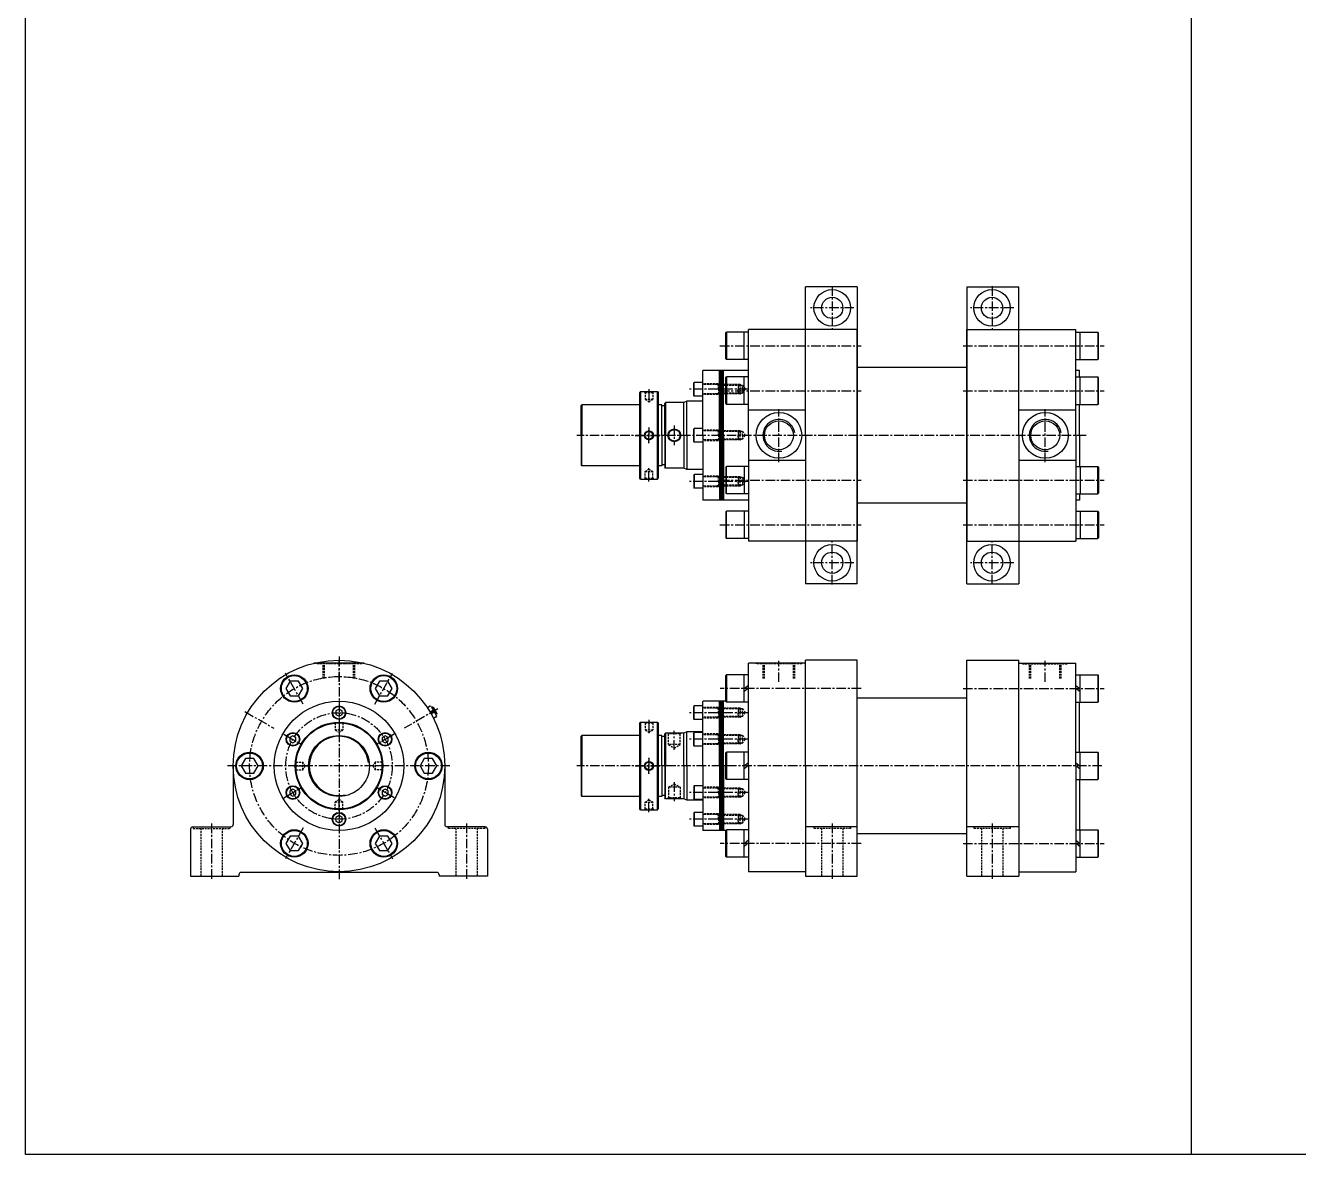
# Model space of a CAD drawing. Extents: x 0 to 8675, y 0 to 2968.
# Drawn here: x 0 to 1673, y 0 to 1484 of the extents above; entities that cross this region are included whole.
import ezdxf

# ---------------------------------------------------------------- set-up
doc = ezdxf.new("R2010")
doc.units = 0
doc.header["$LTSCALE"] = 5
doc.header["$MEASUREMENT"] = 0
doc.header["$PDMODE"] = 34
doc.linetypes.add('CENTERX2', pattern=[4, 2.5, -0.5, 0.5, -0.5])
doc.linetypes.add('HIDDENX2', pattern=[0.75, 0.5, -0.25])
doc.layers.get('0').update_dxf_attribs({"linetype": 'CONTINUOUS'})
doc.layers.get('Defpoints').update_dxf_attribs({"linetype": 'CONTINUOUS'})
for name, color, linetype in [('CEN', 1, 'CENTERX2'), ('HID', 2, 'HIDDENX2'), ('ML', 3, 'CONTINUOUS'), ('테두리', 7, 'CONTINUOUS')]:
    doc.layers.add(name, color=color, linetype=linetype)

msp = doc.modelspace()

# ---------------------------------------------------------------- linework, layer by layer
for p, q in [((0, 0), (0, 1902.7)), ((1532.4, 0), (1532.4, 1902.7)), ((8674.5, 0), (0, 0))]:
    msp.add_line(p, q)
at = {"layer": 'CEN'}
for p, q in [((1060.1, 1141.2), (1060.1, 1084.2)), ((1270.1, 1141.2), (1270.1, 1084.2)), ((1088.6, 1112.7), (1031.6, 1112.7)), ((1298.6, 1112.7), (1241.6, 1112.7)), ((912.5, 1062.7), (1098, 1062.7)), ((1232.1, 1062.7), (1417.5, 1062.7)), ((819.3, 1005.9), (819.3, 986.4)), ((819.3, 1005.9), (819.3, 986.4)), ((949.7, 1005.8), (872.5, 1005.8)), ((912.5, 1003.9), (1098, 1003.9)), ((1232.1, 1003.9), (1417.5, 1003.9)), ((990.1, 910), (990.1, 979.6)), ((1340.1, 910), (1340.1, 979.6)), ((819.3, 955.7), (819.3, 935.4)), ((819.3, 934.7), (819.3, 955)), ((852.6, 958.2), (852.6, 932.2)), ((1394, 945.2), (724.6, 945.2)), ((801.2, 945.2), (836.5, 945.2)), ((801.2, 945.2), (836.5, 945.2)), ((801.2, 945.2), (836.5, 945.2)), ((801.2, 945.2), (836.5, 945.2)), ((819.3, 884.5), (819.3, 904)), ((819.3, 884.5), (819.3, 904)), ((949.7, 884.6), (872.5, 884.6)), ((912.5, 886.4), (1098, 886.4)), ((1232.1, 886.4), (1417.5, 886.4)), ((912.5, 827.7), (1098, 827.7)), ((1232.1, 827.7), (1417.5, 827.7)), ((1060.1, 749.2), (1060.1, 806.2)), ((1270.1, 749.2), (1270.1, 806.2)), ((1088.6, 777.7), (1031.6, 777.7)), ((1298.6, 777.7), (1241.6, 777.7)), ((412, 654.4), (412, 361.8)), ((412, 621.2), (412, 649)), ((990.1, 621.2), (990.1, 649)), ((1340.1, 621.2), (1340.1, 649)), ((365, 592.1), (341.5, 632.7)), ((459, 592.1), (482.5, 632.7)), ((1098.1, 612.4), (912.7, 612.4)), ((1232.1, 612.4), (1417.5, 612.4)), ((541.8, 585.6), (497.7, 560.2)), ((288.4, 582.1), (326.3, 560.2)), ((412, 569.9), (412, 551.9)), ((819.3, 571.4), (819.3, 551.9)), ((819.3, 571.4), (819.3, 551.9)), ((949.7, 580.7), (872.5, 580.7)), ((339.4, 552.6), (363.4, 538.7)), ((484.7, 552.6), (460.6, 538.7)), ((852.6, 532.1), (852.6, 556.8)), ((949.7, 545.7), (872.5, 545.7)), ((819.3, 521.2), (819.3, 500.9)), ((819.3, 500.2), (819.3, 520.5)), ((557.8, 510.7), (264.9, 510.7)), ((352.8, 510.7), (370.8, 510.7)), ((471.2, 510.7), (453.2, 510.7)), ((1414.4, 510.7), (724.6, 510.7)), ((801.2, 510.7), (836.5, 510.7)), ((801.2, 510.7), (836.5, 510.7)), ((801.2, 510.7), (836.5, 510.7)), ((801.2, 510.7), (836.5, 510.7)), ((852.6, 489.2), (852.6, 464.6)), ((339.4, 468.7), (363.4, 482.6)), ((412, 451.4), (412, 469.5)), ((484.7, 468.7), (460.6, 482.6)), ((819.3, 449.9), (819.3, 469.5)), ((819.3, 449.9), (819.3, 469.5)), ((949.7, 475.7), (872.5, 475.7)), ((244.5, 435), (244.5, 361.6)), ((579.5, 435), (579.5, 361.6)), ((949.7, 440.7), (872.5, 440.7)), ((1060.1, 435), (1060.1, 361.6)), ((1270.1, 435), (1270.1, 361.6)), ((365, 429.2), (341.5, 388.6)), ((459, 429.2), (482.5, 388.6)), ((1098.1, 408.9), (912.7, 408.9)), ((1232.1, 408.9), (1417.5, 408.9))]:
    msp.add_line(p, q, dxfattribs=at)
for radius in [117.5, 70]:
    msp.add_circle((412, 510.7), radius, dxfattribs=at)
at = {"layer": 'Defpoints', "color": 0, "linetype": 'ByBlock'}
for p in [(890.1, 595.7), (840.1, 468.7), (890.1, 425.7), (1060.1, 361.6)]:
    msp.add_point(p, dxfattribs=at)
at = {"layer": 'HID'}
for p, q in [((917.1, 1012.8), (890.1, 1012.8)), ((939, 1011.8), (890.1, 1011.8)), ((910.7, 1010.9), (909.1, 1011.8)), ((910.7, 1005.8), (910.7, 1011.8)), ((942.1, 1010.9), (910.7, 1010.9)), ((910.7, 1005.8), (910.7, 999.8)), ((936.3, 1011.8), (937.1, 1010.9)), ((936.3, 1011.8), (936.3, 1005.8)), ((936.3, 999.8), (936.3, 1005.8)), ((937.1, 1010.9), (937.1, 1005.8)), ((937.1, 1000.7), (937.1, 1005.8)), ((939, 1011.8), (939, 1005.8)), ((939, 1011.8), (940.6, 1010.9)), ((939, 999.8), (939, 1005.8)), ((942.1, 1010.9), (946, 1005.8)), ((942.1, 1005.8), (942.1, 1010.9)), ((942.1, 1005.8), (942.1, 1010.9)), ((942.1, 1000.7), (946, 1005.8)), ((942.1, 1005.8), (942.1, 1000.7)), ((942.1, 1005.8), (942.1, 1000.7)), ((814.3, 1001.7), (813.3, 1002.7)), ((814.3, 1001.7), (813.3, 1002.7)), ((814.3, 1001.7), (814.3, 992.7)), ((814.3, 1001.7), (814.3, 992.7)), ((814.3, 1001.7), (824.3, 1001.7)), ((814.3, 1001.7), (824.3, 1001.7)), ((814.3, 992.7), (824.3, 992.7)), ((814.3, 992.7), (819.3, 989.5)), ((814.3, 992.7), (819.3, 989.5)), ((814.3, 992.7), (824.3, 992.7)), ((819.3, 989.5), (824.3, 992.7)), ((819.3, 989.5), (824.3, 992.7)), ((824.3, 1001.7), (825.3, 1002.7)), ((824.3, 1001.7), (825.3, 1002.7)), ((824.3, 1001.7), (824.3, 992.7)), ((824.3, 1001.7), (824.3, 992.7)), ((939, 999.8), (890.1, 999.8)), ((917.1, 998.8), (890.1, 998.8)), ((910.7, 1000.7), (909.1, 999.8)), ((942.1, 1000.7), (910.7, 1000.7)), ((936.3, 999.8), (937.1, 1000.7)), ((939, 999.8), (940.6, 1000.7)), ((917.1, 952.2), (890.1, 952.2)), ((939, 951.2), (890.1, 951.2)), ((939, 939.2), (890.1, 939.2)), ((917.1, 938.2), (890.1, 938.2)), ((910.7, 950.3), (909.1, 951.2)), ((910.7, 940.1), (909.1, 939.2)), ((910.7, 945.2), (910.7, 951.2)), ((942.1, 950.3), (910.7, 950.3)), ((910.7, 945.2), (910.7, 939.2)), ((942.1, 940.1), (910.7, 940.1)), ((936.3, 951.2), (937.1, 950.3)), ((936.3, 951.2), (936.3, 945.2)), ((936.3, 939.2), (936.3, 945.2)), ((936.3, 939.2), (937.1, 940.1)), ((937.1, 950.3), (937.1, 945.2)), ((937.1, 940.1), (937.1, 945.2)), ((939, 951.2), (940.6, 950.3)), ((939, 951.2), (939, 945.2)), ((939, 939.2), (939, 945.2)), ((939, 939.2), (940.6, 940.1)), ((942.1, 950.3), (946, 945.2)), ((942.1, 945.2), (942.1, 950.3)), ((942.1, 945.2), (942.1, 950.3)), ((942.1, 940.1), (946, 945.2)), ((942.1, 945.2), (942.1, 940.1)), ((942.1, 945.2), (942.1, 940.1)), ((814.3, 888.7), (813.3, 887.7)), ((814.3, 888.7), (813.3, 887.7)), ((814.3, 897.7), (819.3, 900.9)), ((814.3, 897.7), (819.3, 900.9)), ((814.3, 888.7), (814.3, 897.7)), ((814.3, 888.7), (814.3, 897.7)), ((814.3, 897.7), (824.3, 897.7)), ((814.3, 897.7), (824.3, 897.7)), ((814.3, 888.7), (824.3, 888.7)), ((814.3, 888.7), (824.3, 888.7)), ((819.3, 900.9), (824.3, 897.7)), ((819.3, 900.9), (824.3, 897.7)), ((824.3, 888.7), (824.3, 897.7)), ((824.3, 888.7), (824.3, 897.7)), ((824.3, 888.7), (825.3, 887.7)), ((824.3, 888.7), (825.3, 887.7)), ((917.1, 891.6), (890.1, 891.6)), ((939, 890.6), (890.1, 890.6)), ((910.7, 889.7), (909.1, 890.6)), ((910.7, 884.6), (910.7, 890.6)), ((942.1, 889.7), (910.7, 889.7)), ((936.3, 890.6), (936.3, 884.6)), ((936.3, 890.6), (937.1, 889.7)), ((937.1, 889.7), (937.1, 884.6)), ((939, 890.6), (939, 884.6)), ((939, 890.6), (940.6, 889.7)), ((942.1, 889.7), (946, 884.6)), ((942.1, 884.6), (942.1, 889.7)), ((942.1, 884.6), (942.1, 889.7)), ((939, 878.6), (890.1, 878.6)), ((917.1, 877.6), (890.1, 877.6)), ((910.7, 879.5), (909.1, 878.6)), ((910.7, 884.6), (910.7, 878.6)), ((942.1, 879.5), (910.7, 879.5)), ((936.3, 878.6), (936.3, 884.6)), ((936.3, 878.6), (937.1, 879.5)), ((937.1, 879.5), (937.1, 884.6)), ((939, 878.6), (939, 884.6)), ((939, 878.6), (940.6, 879.5)), ((942.1, 879.5), (946, 884.6)), ((942.1, 884.6), (942.1, 879.5)), ((942.1, 884.6), (942.1, 879.5)), ((382, 644.7), (382, 645.7)), ((442, 644.7), (382, 644.7)), ((391.1, 625.7), (391.1, 644.7)), ((393, 625.7), (393, 644.7)), ((431, 625.7), (431, 644.7)), ((433, 625.7), (433, 644.7)), ((442, 644.7), (442, 645.7)), ((960.1, 644.7), (960.1, 645.7)), ((1020.1, 644.7), (960.1, 644.7)), ((969.2, 625.7), (969.2, 644.7)), ((971.1, 625.7), (971.1, 644.7)), ((1009.1, 625.7), (1009.1, 644.7)), ((1011.1, 625.7), (1011.1, 644.7)), ((1020.1, 644.7), (1020.1, 645.7)), ((1310.1, 644.7), (1310.1, 645.7)), ((1310.1, 644.7), (1370.1, 644.7)), ((1319.2, 625.7), (1319.2, 644.7)), ((1321.1, 625.7), (1321.1, 644.7)), ((1359.1, 625.7), (1359.1, 644.7)), ((1361.1, 625.7), (1361.1, 644.7)), ((1370.1, 644.7), (1370.1, 645.7)), ((917.1, 587.7), (890.1, 587.7)), ((939, 586.7), (890.1, 586.7)), ((910.7, 585.8), (909.1, 586.7)), ((910.7, 580.7), (910.7, 586.7)), ((942.1, 585.8), (910.7, 585.8)), ((936.3, 586.7), (936.3, 580.7)), ((936.3, 586.7), (937.1, 585.8)), ((937.1, 585.8), (937.1, 580.7)), ((939, 586.7), (939, 580.7)), ((939, 586.7), (940.6, 585.8)), ((942.1, 585.8), (946, 580.7)), ((942.1, 580.7), (942.1, 585.8)), ((942.1, 580.7), (942.1, 585.8)), ((939, 574.7), (890.1, 574.7)), ((917.1, 573.7), (890.1, 573.7)), ((910.7, 575.6), (909.1, 574.7)), ((910.7, 580.7), (910.7, 574.7)), ((942.1, 575.6), (910.7, 575.6)), ((936.3, 574.7), (936.3, 580.7)), ((936.3, 574.7), (937.1, 575.6)), ((937.1, 575.6), (937.1, 580.7)), ((939, 574.7), (939, 580.7)), ((939, 574.7), (940.6, 575.6)), ((942.1, 575.6), (946, 580.7)), ((942.1, 580.7), (942.1, 575.6)), ((942.1, 580.7), (942.1, 575.6)), ((407, 567.2), (406.3, 567.9)), ((407, 567.2), (417, 567.2)), ((407, 567.2), (407, 558.2)), ((407, 558.2), (412, 555)), ((407, 558.2), (417, 558.2)), ((412, 555), (417, 558.2)), ((417, 567.2), (417.7, 567.9)), ((417, 567.2), (417, 558.2)), ((814.3, 567.2), (813.3, 568.2)), ((814.3, 567.2), (813.3, 568.2)), ((814.3, 567.2), (814.3, 558.2)), ((814.3, 567.2), (814.3, 558.2)), ((814.3, 567.2), (824.3, 567.2)), ((814.3, 567.2), (824.3, 567.2)), ((814.3, 558.2), (819.3, 555)), ((814.3, 558.2), (819.3, 555)), ((814.3, 558.2), (824.3, 558.2)), ((814.3, 558.2), (824.3, 558.2)), ((819.3, 555), (824.3, 558.2)), ((819.3, 555), (824.3, 558.2)), ((824.3, 567.2), (825.3, 568.2)), ((824.3, 567.2), (825.3, 568.2)), ((824.3, 567.2), (824.3, 558.2)), ((824.3, 567.2), (824.3, 558.2)), ((844.1, 553.7), (845.1, 552.7)), ((860.1, 552.7), (845.1, 552.7)), ((845.1, 538.7), (845.1, 552.7)), ((860.1, 552.7), (861.1, 553.7)), ((860.1, 538.7), (860.1, 552.7)), ((917.1, 552.7), (890.1, 552.7)), ((860.1, 538.7), (845.1, 538.7)), ((845.1, 538.7), (852.6, 534.1)), ((852.6, 534.1), (860.1, 538.7)), ((939, 551.7), (890.1, 551.7)), ((939, 539.7), (890.1, 539.7)), ((917.1, 538.7), (890.1, 538.7)), ((910.7, 550.8), (909.1, 551.7)), ((910.7, 540.6), (909.1, 539.7)), ((910.7, 545.7), (910.7, 551.7)), ((942.1, 550.8), (910.7, 550.8)), ((910.7, 545.7), (910.7, 539.7)), ((942.1, 540.6), (910.7, 540.6)), ((936.3, 551.7), (937.1, 550.8)), ((936.3, 551.7), (936.3, 545.7)), ((936.3, 539.7), (936.3, 545.7)), ((936.3, 539.7), (937.1, 540.6)), ((937.1, 550.8), (937.1, 545.7)), ((937.1, 540.6), (937.1, 545.7)), ((939, 551.7), (939, 545.7)), ((939, 551.7), (940.6, 550.8)), ((939, 539.7), (939, 545.7)), ((939, 539.7), (940.6, 540.6)), ((942.1, 550.8), (946, 545.7)), ((942.1, 545.7), (942.1, 550.8)), ((942.1, 545.7), (942.1, 550.8)), ((942.1, 540.6), (946, 545.7)), ((942.1, 545.7), (942.1, 540.6)), ((942.1, 545.7), (942.1, 540.6)), ((355.5, 515.7), (354.8, 516.4)), ((355.5, 505.7), (354.8, 505)), ((355.5, 515.7), (364.5, 515.7)), ((355.5, 505.7), (355.5, 515.7)), ((355.5, 505.7), (364.5, 505.7)), ((367.7, 510.7), (364.5, 515.7)), ((364.5, 505.7), (364.5, 515.7)), ((364.5, 505.7), (367.7, 510.7)), ((459.5, 515.7), (456.3, 510.7)), ((456.3, 510.7), (459.5, 505.7)), ((468.5, 515.7), (459.5, 515.7)), ((459.5, 515.7), (459.5, 505.7)), ((468.5, 505.7), (459.5, 505.7)), ((468.5, 515.7), (469.2, 516.4)), ((468.5, 515.7), (468.5, 505.7)), ((468.5, 505.7), (469.2, 505)), ((845.1, 482.7), (852.6, 487.3)), ((852.6, 487.3), (860.1, 482.7)), ((844.1, 467.7), (845.1, 468.7)), ((860.1, 482.7), (845.1, 482.7)), ((845.1, 482.7), (845.1, 468.7)), ((860.1, 468.7), (845.1, 468.7)), ((860.1, 482.7), (860.1, 468.7)), ((860.1, 468.7), (861.1, 467.7)), ((917.1, 482.7), (890.1, 482.7)), ((939, 481.7), (890.1, 481.7)), ((939, 469.7), (890.1, 469.7)), ((917.1, 468.7), (890.1, 468.7)), ((910.7, 480.8), (909.1, 481.7)), ((910.7, 470.6), (909.1, 469.7)), ((910.7, 475.7), (910.7, 481.7)), ((942.1, 480.8), (910.7, 480.8)), ((910.7, 475.7), (910.7, 469.7)), ((942.1, 470.6), (910.7, 470.6)), ((936.3, 481.7), (937.1, 480.8)), ((936.3, 481.7), (936.3, 475.7)), ((936.3, 469.7), (936.3, 475.7)), ((936.3, 469.7), (937.1, 470.6)), ((937.1, 480.8), (937.1, 475.7)), ((937.1, 470.6), (937.1, 475.7)), ((939, 481.7), (940.6, 480.8)), ((939, 481.7), (939, 475.7)), ((939, 469.7), (939, 475.7)), ((939, 469.7), (940.6, 470.6)), ((942.1, 480.8), (946, 475.7)), ((942.1, 475.7), (942.1, 480.8)), ((942.1, 475.7), (942.1, 480.8)), ((942.1, 470.6), (946, 475.7)), ((942.1, 475.7), (942.1, 470.6)), ((942.1, 475.7), (942.1, 470.6)), ((407, 454.2), (406.3, 453.5)), ((412, 466.4), (407, 463.2)), ((407, 454.2), (407, 463.2)), ((417, 463.2), (407, 463.2)), ((417, 454.2), (407, 454.2)), ((417, 463.2), (412, 466.4)), ((417, 454.2), (417, 463.2)), ((417, 454.2), (417.7, 453.5)), ((814.3, 454.2), (813.3, 453.2)), ((814.3, 454.2), (813.3, 453.2)), ((814.3, 463.2), (819.3, 466.4)), ((814.3, 463.2), (819.3, 466.4)), ((814.3, 454.2), (814.3, 463.2)), ((814.3, 454.2), (814.3, 463.2)), ((814.3, 463.2), (824.3, 463.2)), ((814.3, 463.2), (824.3, 463.2)), ((814.3, 454.2), (824.3, 454.2)), ((814.3, 454.2), (824.3, 454.2)), ((819.3, 466.4), (824.3, 463.2)), ((819.3, 466.4), (824.3, 463.2)), ((824.3, 454.2), (824.3, 463.2)), ((824.3, 454.2), (824.3, 463.2)), ((824.3, 454.2), (825.3, 453.2)), ((824.3, 454.2), (825.3, 453.2)), ((917.1, 447.7), (890.1, 447.7)), ((939, 446.7), (890.1, 446.7)), ((910.7, 445.8), (909.1, 446.7)), ((910.7, 435.6), (909.1, 434.7)), ((910.7, 440.7), (910.7, 446.7)), ((942.1, 445.8), (910.7, 445.8)), ((910.7, 440.7), (910.7, 434.7)), ((942.1, 435.6), (910.7, 435.6)), ((936.3, 446.7), (937.1, 445.8)), ((936.3, 446.7), (936.3, 440.7)), ((936.3, 434.7), (936.3, 440.7)), ((936.3, 434.7), (937.1, 435.6)), ((937.1, 445.8), (937.1, 440.7)), ((937.1, 435.6), (937.1, 440.7)), ((939, 446.7), (940.6, 445.8)), ((939, 446.7), (939, 440.7)), ((939, 434.7), (939, 440.7)), ((939, 434.7), (940.6, 435.6)), ((942.1, 445.8), (946, 440.7)), ((942.1, 440.7), (942.1, 445.8)), ((942.1, 440.7), (942.1, 445.8)), ((942.1, 435.6), (946, 440.7)), ((942.1, 440.7), (942.1, 435.6)), ((942.1, 440.7), (942.1, 435.6)), ((220.5, 430.7), (220.5, 428.7)), ((220.5, 428.7), (268.5, 428.7)), ((230.5, 428.7), (230.5, 365.7)), ((258.5, 428.7), (258.5, 365.7)), ((268.5, 430.7), (268.5, 428.7)), ((555.5, 430.7), (555.5, 428.7)), ((603.5, 428.7), (555.5, 428.7)), ((565.5, 428.7), (565.5, 365.7)), ((593.5, 428.7), (593.5, 365.7)), ((603.5, 430.7), (603.5, 428.7)), ((939, 434.7), (890.1, 434.7)), ((917.1, 433.7), (890.1, 433.7)), ((1036.1, 430.7), (1036.1, 428.7)), ((1084.1, 428.7), (1036.1, 428.7)), ((1046.1, 428.7), (1046.1, 365.7)), ((1074.1, 428.7), (1074.1, 365.7)), ((1084.1, 430.7), (1084.1, 428.7)), ((1246.1, 430.7), (1246.1, 428.7)), ((1294.1, 428.7), (1246.1, 428.7)), ((1256.1, 428.7), (1256.1, 365.7)), ((1284.1, 428.7), (1284.1, 365.7)), ((1294.1, 430.7), (1294.1, 428.7))]:
    msp.add_line(p, q, dxfattribs=at)
at = {"layer": 'ML'}
for p, q in [((1025.1, 945.2), (1025.1, 1140.2)), ((1093.1, 1140.2), (1025.1, 1140.2)), ((1093.1, 1140.2), (1093.1, 806.2)), ((1237.1, 1140.2), (1237.1, 806.2)), ((1237.1, 1140.2), (1305.1, 1140.2)), ((1305.1, 945.2), (1305.1, 1140.2)), ((920.2, 1079.7), (921.2, 1080.7)), ((920.2, 1045.7), (920.2, 1079.7)), ((950.1, 1080.7), (921.2, 1080.7)), ((921.2, 1080.7), (921.2, 1044.7)), ((944.2, 1044.7), (944.2, 1080.7)), ((1093.1, 1084.2), (950.1, 1084.2)), ((950.1, 945.2), (950.1, 1084.2)), ((950.1, 945.2), (950.1, 1084.2)), ((1025.1, 945.2), (1025.1, 1084.2)), ((1093.1, 750.2), (1093.1, 1084.2)), ((1237.1, 1084.2), (1380.1, 1084.2)), ((1237.1, 750.2), (1237.1, 1084.2)), ((1305.1, 945.2), (1305.1, 1084.2)), ((1380.1, 945.2), (1380.1, 1084.2)), ((1380.1, 1080.7), (1409, 1080.7)), ((1386, 1044.7), (1386, 1080.7)), ((1409, 1080.7), (1409, 1044.7)), ((1410, 1079.7), (1409, 1080.7)), ((1410, 1045.7), (1410, 1079.7)), ((920.2, 1045.7), (921.2, 1044.7)), ((950.1, 1044.7), (921.2, 1044.7)), ((1380.1, 1044.7), (1409, 1044.7)), ((1410, 1045.7), (1409, 1044.7)), ((890.1, 945.2), (890.1, 1030.2)), ((950.1, 1030.2), (890.1, 1030.2)), ((912.1, 945.2), (912.1, 1030.2)), ((913.8, 945.2), (913.8, 1030.2)), ((915.4, 945.2), (915.4, 1030.2)), ((917.1, 945.2), (917.1, 1030.2)), ((920.2, 1020.9), (921.2, 1021.9)), ((920.2, 986.9), (920.2, 1020.9)), ((950.1, 1021.9), (921.2, 1021.9)), ((921.2, 1021.9), (921.2, 985.9)), ((944.2, 985.9), (944.2, 1021.9)), ((1237.1, 1034.2), (1093.1, 1034.2)), ((1385.1, 1030.2), (1380.1, 1030.2)), ((1380.1, 1021.9), (1409, 1021.9)), ((1385.1, 1021.9), (1385.1, 1030.2)), ((1386, 985.9), (1386, 1021.9)), ((1409, 1021.9), (1409, 985.9)), ((1410, 1020.9), (1409, 1021.9)), ((1410, 986.9), (1410, 1020.9)), ((878.8, 1014.8), (878.1, 1014.1)), ((878.1, 997.5), (878.1, 1014.1)), ((878.8, 996.8), (878.8, 1014.8)), ((890.1, 1014.8), (878.8, 1014.8)), ((808.3, 1002.7), (807.3, 1001.7)), ((808.3, 1002.7), (807.3, 1001.7)), ((807.3, 888.7), (807.3, 1001.7)), ((807.3, 1001.7), (807.3, 888.7)), ((808.3, 1002.7), (808.3, 887.7)), ((808.3, 887.7), (808.3, 1002.7)), ((808.3, 1002.7), (830.3, 1002.7)), ((808.3, 1002.7), (830.3, 1002.7)), ((830.3, 1002.7), (830.3, 887.7)), ((830.3, 887.7), (830.3, 1002.7)), ((830.3, 1002.7), (831.3, 1001.7)), ((830.3, 1002.7), (831.3, 1001.7)), ((831.3, 888.7), (831.3, 1001.7)), ((831.3, 1001.7), (831.3, 888.7)), ((841.1, 988.2), (840.1, 987.2)), ((840.1, 945.2), (840.1, 987.2)), ((841.1, 988.2), (841.1, 945.2)), ((865.1, 988.2), (841.1, 988.2)), ((869.1, 990.2), (865.1, 988.2)), ((865.1, 945.2), (865.1, 988.2)), ((869.1, 945.2), (869.1, 990.2)), ((890.1, 990.2), (869.1, 990.2)), ((878.1, 997.5), (878.8, 996.8)), ((890.1, 996.8), (878.8, 996.8)), ((730.1, 984.2), (731.1, 985.2)), ((730.1, 945.2), (730.1, 984.2)), ((731.1, 985.2), (731.1, 945.2)), ((807.3, 985.2), (731.1, 985.2)), ((836.1, 985.2), (831.3, 985.2)), ((836.1, 945.2), (836.1, 985.2)), ((840.1, 983.9), (836.1, 983.9)), ((920.2, 986.9), (921.2, 985.9)), ((950.1, 985.9), (921.2, 985.9)), ((1025.1, 978.3), (950.1, 978.3)), ((1380.1, 978.3), (1305.1, 978.3)), ((1380.1, 985.9), (1409, 985.9)), ((1385.1, 945.2), (1385.1, 985.9)), ((1410, 986.9), (1409, 985.9)), ((878.8, 954.2), (878.1, 953.5)), ((878.8, 936.2), (878.8, 954.2)), ((890.1, 954.2), (878.8, 954.2)), ((730.1, 945.2), (730.1, 906.2)), ((731.1, 905.2), (731.1, 945.2)), ((836.1, 945.2), (836.1, 905.2)), ((840.1, 945.2), (840.1, 903.2)), ((841.1, 902.2), (841.1, 945.2)), ((865.1, 945.2), (865.1, 902.2)), ((869.1, 945.2), (869.1, 900.2)), ((878.1, 936.9), (878.1, 953.5)), ((878.1, 936.9), (878.8, 936.2)), ((890.1, 945.2), (890.1, 860.2)), ((912.1, 945.2), (912.1, 860.2)), ((913.8, 945.2), (913.8, 860.2)), ((915.4, 945.2), (915.4, 860.2)), ((917.1, 945.2), (917.1, 860.2)), ((950.1, 945.2), (950.1, 806.2)), ((950.1, 945.2), (950.1, 806.2)), ((1025.1, 945.2), (1025.1, 750.2)), ((1305.1, 945.2), (1305.1, 750.2)), ((1380.1, 945.2), (1380.1, 806.2)), ((1385.1, 945.2), (1385.1, 904.4)), ((890.1, 936.2), (878.8, 936.2)), ((730.1, 906.2), (731.1, 905.2)), ((807.3, 905.2), (731.1, 905.2)), ((836.1, 905.2), (831.3, 905.2)), ((840.1, 906.4), (836.1, 906.4)), ((920.2, 903.4), (921.2, 904.4)), ((920.2, 903.4), (920.2, 869.4)), ((921.2, 868.4), (921.2, 904.4)), ((950.1, 904.4), (921.2, 904.4)), ((944.2, 904.4), (944.2, 868.4)), ((1025.1, 912.1), (950.1, 912.1)), ((1380.1, 912.1), (1305.1, 912.1)), ((1380.1, 904.4), (1409, 904.4)), ((1386, 904.4), (1386, 868.4)), ((1409, 868.4), (1409, 904.4)), ((1410, 903.4), (1409, 904.4)), ((1410, 903.4), (1410, 869.4)), ((808.3, 887.7), (807.3, 888.7)), ((808.3, 887.7), (807.3, 888.7)), ((808.3, 887.7), (830.3, 887.7)), ((808.3, 887.7), (830.3, 887.7)), ((830.3, 887.7), (831.3, 888.7)), ((830.3, 887.7), (831.3, 888.7)), ((841.1, 902.2), (840.1, 903.2)), ((865.1, 902.2), (841.1, 902.2)), ((869.1, 900.2), (865.1, 902.2)), ((869.1, 900.2), (865.1, 902.2)), ((890.1, 900.2), (869.1, 900.2)), ((890.1, 900.2), (869.1, 900.2)), ((878.1, 892.9), (878.8, 893.6)), ((878.1, 892.9), (878.1, 876.3)), ((878.8, 893.6), (878.8, 875.6)), ((890.1, 893.6), (878.8, 893.6)), ((878.8, 875.6), (878.1, 876.3)), ((890.1, 875.6), (878.8, 875.6)), ((950.1, 860.2), (890.1, 860.2)), ((920.2, 869.4), (921.2, 868.4)), ((950.1, 868.4), (921.2, 868.4)), ((1237.1, 856.2), (1093.1, 856.2)), ((1380.1, 868.4), (1409, 868.4)), ((1385.1, 860.2), (1380.1, 860.2)), ((1385.1, 868.4), (1385.1, 860.2)), ((1385.1, 868.4), (1385.1, 860.2)), ((1410, 869.4), (1409, 868.4)), ((920.2, 844.7), (921.2, 845.7)), ((920.2, 844.7), (920.2, 810.7)), ((921.2, 809.7), (921.2, 845.7)), ((950.1, 845.7), (921.2, 845.7)), ((944.2, 845.7), (944.2, 809.7)), ((1380.1, 845.7), (1409, 845.7)), ((1386, 845.7), (1386, 809.7)), ((1409, 809.7), (1409, 845.7)), ((1410, 844.7), (1409, 845.7)), ((1410, 844.7), (1410, 810.7)), ((920.2, 810.7), (921.2, 809.7)), ((950.1, 809.7), (921.2, 809.7)), ((1093.1, 806.2), (950.1, 806.2)), ((1237.1, 806.2), (1380.1, 806.2)), ((1380.1, 809.7), (1409, 809.7)), ((1410, 810.7), (1409, 809.7)), ((1093.1, 750.2), (1025.1, 750.2)), ((1237.1, 750.2), (1305.1, 750.2)), ((445.1, 645.7), (378.9, 645.7)), ((1025.1, 645.7), (950.1, 645.7)), ((950.1, 510.7), (950.1, 645.7)), ((1025.1, 510.7), (1025.1, 649.7)), ((1093.1, 649.7), (1025.1, 649.7)), ((1093.1, 365.7), (1093.1, 649.7)), ((1237.1, 365.7), (1237.1, 649.7)), ((1237.1, 649.7), (1305.1, 649.7)), ((1305.1, 510.7), (1305.1, 649.7)), ((1305.1, 645.7), (1380.1, 645.7)), ((1380.1, 510.7), (1380.1, 645.7)), ((920.2, 629.4), (921.2, 630.4)), ((920.2, 595.4), (920.2, 629.4)), ((921.2, 630.4), (921.2, 594.4)), ((950.1, 630.4), (921.2, 630.4)), ((944.2, 594.4), (944.2, 630.4)), ((1380.1, 630.4), (1409, 630.4)), ((1386, 594.4), (1386, 630.4)), ((1409, 630.4), (1409, 594.4)), ((1410, 629.4), (1409, 630.4)), ((1410, 595.4), (1410, 629.4)), ((950.1, 616.6), (944.2, 611.9)), ((950.1, 613.1), (944.2, 608.4)), ((1380.1, 616.6), (1386, 611.9)), ((1380.1, 613.1), (1386, 608.4)), ((531.8, 589.1), (528.2, 587)), ((531.8, 589.1), (528.4, 587.1)), ((532, 589.1), (528.4, 587)), ((533.2, 588.8), (531.8, 589.1)), ((533.2, 588.8), (540.2, 576.6)), ((535.5, 587.8), (534.2, 587)), ((536.2, 587.6), (535.5, 587.8)), ((540.5, 579.1), (535.5, 587.8)), ((540.7, 579.8), (536.2, 587.6)), ((536.2, 587.6), (540.7, 579.8)), ((878.8, 589.7), (878.1, 589)), ((878.1, 572.4), (878.1, 589)), ((878.8, 571.7), (878.8, 589.7)), ((890.1, 589.7), (878.8, 589.7)), ((890.6, 595.7), (890.1, 595.2)), ((890.1, 510.7), (890.1, 595.2)), ((920.2, 595.7), (890.6, 595.7)), ((912.1, 510.7), (912.1, 595.7)), ((913.8, 510.7), (913.8, 595.7)), ((915.4, 510.7), (915.4, 595.7)), ((917.1, 510.7), (917.1, 595.7)), ((920.2, 595.4), (921.2, 594.4)), ((950.1, 594.4), (921.2, 594.4)), ((1237.1, 599.7), (1093.1, 599.7)), ((1380.1, 594.4), (1409, 594.4)), ((1385.1, 528.7), (1385.1, 594.4)), ((1410, 595.4), (1409, 594.4)), ((536.1, 583.8), (531.7, 581.3)), ((537.4, 581.6), (533, 579.1)), ((539.8, 575.3), (536.2, 573.1)), ((539.9, 575.4), (536.3, 573.4)), ((540.5, 579.1), (539.2, 578.4)), ((540.2, 576.6), (539.8, 575.3)), ((540.7, 579.8), (540.5, 579.1)), ((878.1, 572.4), (878.8, 571.7)), ((890.1, 571.7), (878.8, 571.7)), ((808.3, 568.2), (807.3, 567.2)), ((808.3, 568.2), (807.3, 567.2)), ((807.3, 567.2), (807.3, 454.2)), ((807.3, 454.2), (807.3, 567.2)), ((808.3, 453.2), (808.3, 568.2)), ((808.3, 568.2), (808.3, 453.2)), ((808.3, 568.2), (830.3, 568.2)), ((808.3, 568.2), (830.3, 568.2)), ((830.3, 453.2), (830.3, 568.2)), ((830.3, 568.2), (830.3, 453.2)), ((830.3, 568.2), (831.3, 567.2)), ((830.3, 568.2), (831.3, 567.2)), ((831.3, 567.2), (831.3, 454.2)), ((831.3, 454.2), (831.3, 567.2)), ((841.1, 553.7), (840.1, 552.7)), ((840.1, 510.7), (840.1, 552.7)), ((841.1, 553.7), (841.1, 510.7)), ((865.1, 553.7), (841.1, 553.7)), ((869.1, 555.7), (865.1, 553.7)), ((865.1, 510.7), (865.1, 553.7)), ((890.1, 555.7), (869.1, 555.7)), ((869.1, 510.7), (869.1, 555.7)), ((878.8, 554.7), (878.1, 554)), ((878.1, 537.4), (878.1, 554)), ((878.8, 536.7), (878.8, 554.7)), ((890.1, 554.7), (878.8, 554.7)), ((730.1, 549.7), (731.1, 550.7)), ((730.1, 510.7), (730.1, 549.7)), ((807.3, 550.7), (731.1, 550.7)), ((731.1, 550.7), (731.1, 510.7)), ((836.1, 550.7), (831.3, 550.7)), ((836.1, 510.7), (836.1, 550.7)), ((840.1, 549.4), (836.1, 549.4)), ((878.1, 537.4), (878.8, 536.7)), ((890.1, 536.7), (878.8, 536.7)), ((920.2, 527.7), (921.2, 528.7)), ((920.2, 493.7), (920.2, 527.7)), ((950.1, 528.7), (921.2, 528.7)), ((921.2, 528.7), (921.2, 492.7)), ((944.2, 492.7), (944.2, 528.7)), ((1380.1, 528.7), (1409, 528.7)), ((1386, 492.7), (1386, 528.7)), ((1409, 528.7), (1409, 492.7)), ((1410, 527.7), (1409, 528.7)), ((1410, 493.7), (1410, 527.7)), ((273, 510.7), (273, 433.7)), ((551, 510.7), (551, 433.7)), ((730.1, 510.7), (730.1, 471.7)), ((731.1, 470.7), (731.1, 510.7)), ((836.1, 510.7), (836.1, 470.7)), ((840.1, 510.7), (840.1, 468.7)), ((841.1, 467.7), (841.1, 510.7)), ((865.1, 510.7), (865.1, 467.7)), ((869.1, 510.7), (869.1, 465.7)), ((890.1, 510.7), (890.1, 426.2)), ((912.1, 510.7), (912.1, 425.7)), ((913.8, 510.7), (913.8, 425.7)), ((915.4, 510.7), (915.4, 425.7)), ((917.1, 510.7), (917.1, 425.7)), ((950.1, 514.8), (944.2, 510.2)), ((950.1, 511.3), (944.2, 506.7)), ((950.1, 510.7), (950.1, 371.7)), ((1025.1, 510.7), (1025.1, 365.7)), ((1305.1, 510.7), (1305.1, 365.7)), ((1380.1, 514.8), (1386, 510.2)), ((1380.1, 511.3), (1386, 506.7)), ((1380.1, 510.7), (1380.1, 371.7)), ((920.2, 493.7), (921.2, 492.7)), ((950.1, 492.7), (921.2, 492.7)), ((1380.1, 492.7), (1409, 492.7)), ((1385.1, 492.7), (1385.1, 426.9)), ((1410, 493.7), (1409, 492.7)), ((730.1, 471.7), (731.1, 470.7)), ((807.3, 470.7), (731.1, 470.7)), ((836.1, 470.7), (831.3, 470.7)), ((840.1, 471.9), (836.1, 471.9)), ((841.1, 467.7), (840.1, 468.7)), ((878.1, 484), (878.8, 484.7)), ((878.1, 484), (878.1, 467.4)), ((878.8, 484.7), (878.8, 466.7)), ((890.1, 484.7), (878.8, 484.7)), ((808.3, 453.2), (807.3, 454.2)), ((808.3, 453.2), (807.3, 454.2)), ((808.3, 453.2), (830.3, 453.2)), ((808.3, 453.2), (830.3, 453.2)), ((830.3, 453.2), (831.3, 454.2)), ((830.3, 453.2), (831.3, 454.2)), ((865.1, 467.7), (841.1, 467.7)), ((869.1, 465.7), (865.1, 467.7)), ((890.1, 465.7), (869.1, 465.7)), ((878.8, 466.7), (878.1, 467.4)), ((890.1, 466.7), (878.8, 466.7)), ((878.1, 449), (878.8, 449.7)), ((878.1, 449), (878.1, 432.4)), ((878.8, 449.7), (878.8, 431.7)), ((890.1, 449.7), (878.8, 449.7)), ((217, 427.7), (217, 365.7)), ((220, 430.7), (270, 430.7)), ((604, 430.7), (554, 430.7)), ((607, 427.7), (607, 365.7)), ((878.8, 431.7), (878.1, 432.4)), ((890.1, 431.7), (878.8, 431.7)), ((890.1, 426.2), (890.6, 425.7)), ((920.2, 425.7), (890.6, 425.7)), ((920.2, 425.9), (921.2, 426.9)), ((920.2, 391.9), (920.2, 425.9)), ((921.2, 426.9), (921.2, 390.9)), ((950.1, 426.9), (921.2, 426.9)), ((944.2, 390.9), (944.2, 426.9)), ((1093.1, 430.7), (1025.1, 430.7)), ((1237.1, 421.7), (1093.1, 421.7)), ((1305.1, 430.7), (1237.1, 430.7)), ((1380.1, 426.9), (1409, 426.9)), ((1386, 390.9), (1386, 426.9)), ((1409, 426.9), (1409, 390.9)), ((1410, 425.9), (1409, 426.9)), ((1410, 391.9), (1410, 425.9)), ((950.1, 413.1), (944.2, 408.4)), ((950.1, 409.6), (944.2, 404.9)), ((1380.1, 413.1), (1386, 408.4)), ((1380.1, 409.6), (1386, 404.9)), ((920.2, 391.9), (921.2, 390.9)), ((950.1, 390.9), (921.2, 390.9)), ((1380.1, 390.9), (1409, 390.9)), ((1410, 391.9), (1409, 390.9)), ((540.5, 370.7), (283.5, 370.7)), ((1025.1, 371.7), (950.1, 371.7)), ((1305.1, 371.7), (1380.1, 371.7)), ((217, 365.7), (280.5, 365.7)), ((280.5, 367.7), (280.5, 365.7)), ((543.5, 367.7), (543.5, 365.7)), ((607, 365.7), (543.5, 365.7)), ((1025.1, 365.7), (1093.1, 365.7)), ((1237.1, 365.7), (1305.1, 365.7))]:
    msp.add_line(p, q, dxfattribs=at)
for points in [[(347.7, 622), (342.2, 612.4), (347.7, 602.9), (358.8, 602.9), (364.3, 612.4), (358.8, 622)], [(476.3, 622), (465.2, 622), (459.7, 612.4), (465.2, 602.9), (476.3, 602.9), (481.8, 612.4)], [(412, 585.4), (407.9, 583), (407.9, 578.3), (412, 576), (416.1, 578.3), (416.1, 583)], [(347.3, 548), (347.3, 543.3), (351.4, 541), (355.4, 543.3), (355.4, 548), (351.4, 550.4)], [(476.7, 548), (472.6, 550.4), (468.6, 548), (468.6, 543.3), (472.6, 541), (476.7, 543.3)], [(283.5, 510.7), (289, 501.1), (300, 501.1), (305.6, 510.7), (300, 520.3), (289, 520.3)], [(540.6, 510.7), (535, 520.3), (524, 520.3), (518.5, 510.7), (524, 501.1), (535, 501.1)], [(347.3, 473.3), (351.4, 471), (355.4, 473.3), (355.4, 478), (351.4, 480.4), (347.3, 478)], [(476.7, 473.3), (476.7, 478), (472.6, 480.4), (468.6, 478), (468.6, 473.3), (472.6, 471)], [(412, 436), (416.1, 438.3), (416.1, 443), (412, 445.4), (407.9, 443), (407.9, 438.3)], [(347.7, 399.4), (358.8, 399.4), (364.3, 408.9), (358.8, 418.5), (347.7, 418.5), (342.2, 408.9)], [(476.3, 399.4), (481.8, 408.9), (476.3, 418.5), (465.2, 418.5), (459.7, 408.9), (465.2, 399.4)]]:
    msp.add_lwpolyline(points, close=True, dxfattribs=at)
for centre, radius in [((1060.1, 1112.7), 24), ((1060.1, 1112.7), 14), ((1270.1, 1112.7), 24), ((1270.1, 1112.7), 14), ((990.1, 945.2), 30), ((1340.1, 945.2), 30), ((852.6, 945.2), 8.5), ((990.1, 945.2), 19), ((1340.1, 945.2), 19), ((819.3, 945.2), 6), ((819.3, 945.2), 6), ((819.3, 945.2), 5), ((819.3, 945.2), 5), ((819.3, 945.2), 5), ((819.3, 945.2), 5), ((852.6, 945.2), 7.5), ((1060.1, 777.7), 24), ((1060.1, 777.7), 14), ((1270.1, 777.7), 24), ((1270.1, 777.7), 14), ((412, 510.7), 139), ((353.3, 612.4), 18), ((353.3, 612.4), 17), ((470.8, 612.4), 18), ((470.8, 612.4), 17), ((412, 510.7), 85), ((412, 580.7), 9), ((412, 580.7), 8.3), ((351.4, 545.7), 9), ((351.4, 545.7), 8.3), ((412, 510.7), 57.5), ((412, 510.7), 56.5), ((472.6, 545.7), 9), ((472.6, 545.7), 8.3), ((412, 510.7), 40), ((294.5, 510.7), 18), ((294.5, 510.7), 17), ((529.5, 510.7), 18), ((529.5, 510.7), 17), ((819.3, 510.7), 6), ((819.3, 510.7), 6), ((819.3, 510.7), 5), ((819.3, 510.7), 5), ((819.3, 510.7), 5), ((819.3, 510.7), 5), ((351.4, 475.7), 9), ((351.4, 475.7), 8.3), ((472.6, 475.7), 9), ((472.6, 475.7), 8.3), ((412, 440.7), 9), ((412, 440.7), 8.3), ((353.3, 408.9), 18), ((353.3, 408.9), 17), ((470.8, 408.9), 18), ((470.8, 408.9), 17)]:
    msp.add_circle(centre, radius, dxfattribs=at)
for centre, start, end in [((220, 427.7), 90, 180), ((270, 433.7), 270, 0), ((554, 433.7), 180, 270), ((604, 427.7), 0, 90), ((283.5, 367.7), 90, 180), ((540.5, 367.7), 0, 90)]:
    msp.add_arc(centre, 3, start, end, dxfattribs=at)
at = {"layer": '테두리'}
for centre, radius, start, end in [((990.1, 945.2), 21, 9.5774, 280.3154), ((1340.1, 945.2), 21, 8.8453, 280.3087), ((412, 510.7), 39, 6.7462, 282.4252)]:
    msp.add_arc(centre, radius, start, end, dxfattribs=at)

doc.saveas('drawing.dxf')
